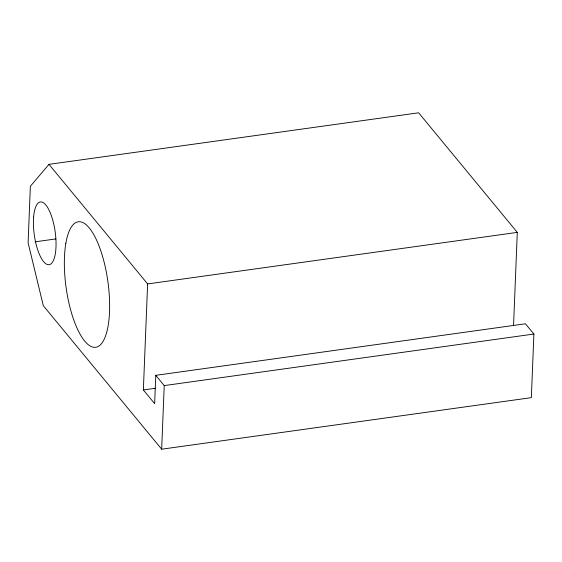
<?xml version="1.0" encoding="UTF-8"?>
<svg xmlns="http://www.w3.org/2000/svg" width="562" height="562" viewBox="0 0 562 562"><rect width="100%" height="100%" fill="white"/><g stroke="black" fill="none" stroke-linecap="round" stroke-linejoin="round"><path stroke-width="0.84" d="M143.366 389.944L147.623 283.929L48.985 164.35L30.369 186.254L28.1 242.798L43.309 305.7L161.673 449.2L531.343 397.65L533.9 334.039L525.442 323.789L155.772 375.339L154.641 403.614L143.366 389.944L155.512 388.251M161.673 449.2L164.23 385.588L155.772 375.339M513.563 325.25L517.293 232.38L418.655 112.8L48.985 164.35M35.041 241.829L55.87 238.927M147.623 283.929L517.293 232.38M164.23 385.588L533.9 334.039M65.817 243.536A63.337 21.103 82.1 0 0 90.651 346.255A63.337 21.103 82.1 0 0 104.56 263.915A63.337 21.103 82.1 0 0 65.817 243.536M33.615 217.115A31.669 10.552 82.1 0 0 48.423 264.716A31.669 10.552 82.1 0 0 52.175 218.126A31.669 10.552 82.1 0 0 33.615 217.115"/></g></svg>
